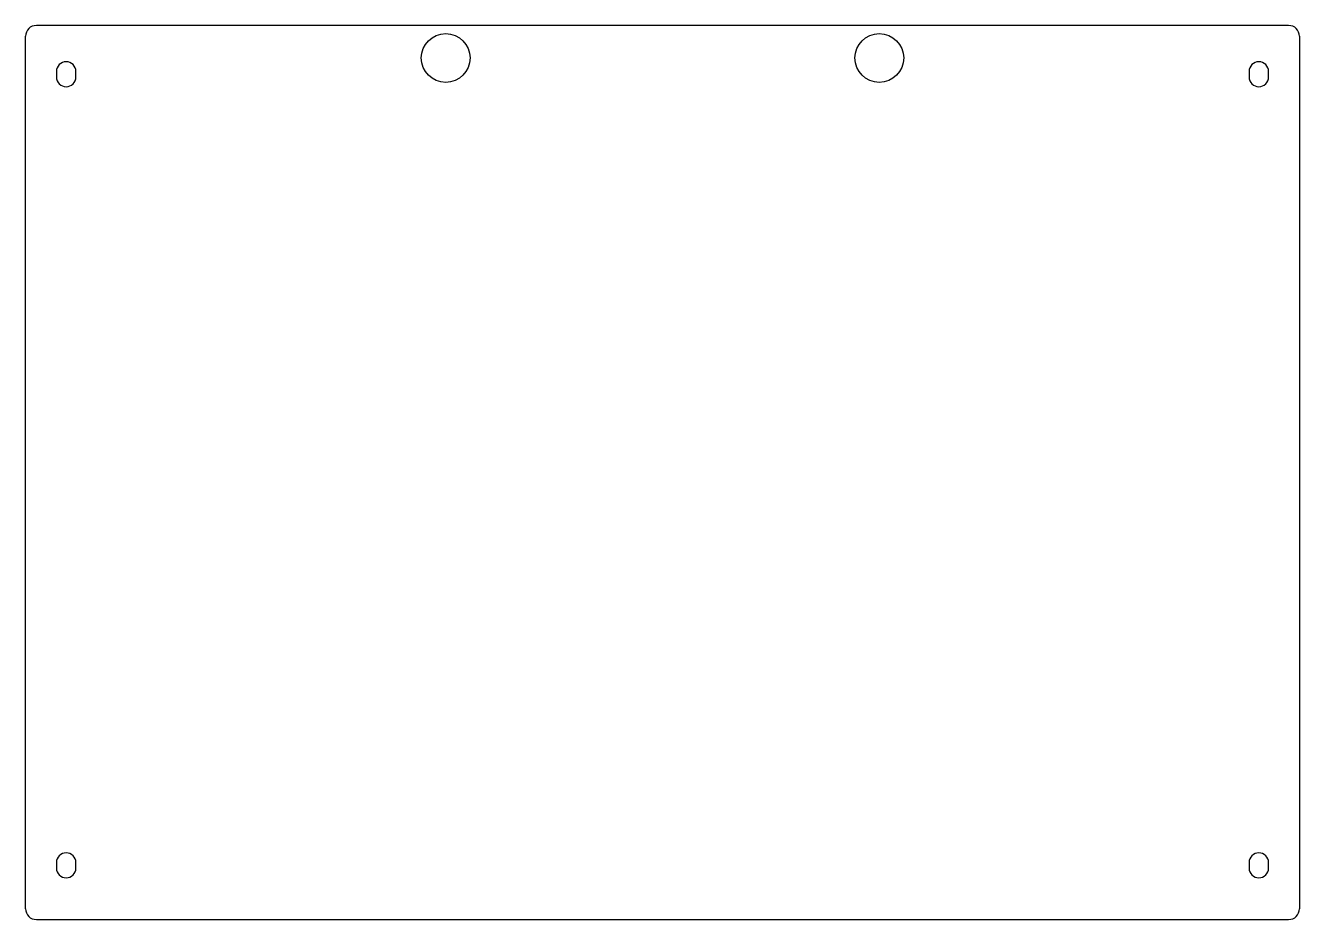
# Model space of a CAD drawing. Header units: millimetres. Extents: x -118 to 118, y -83 to 82.
import ezdxf

# ---------------------------------------------------------------- set-up
doc = ezdxf.new("R2010")
doc.units = ezdxf.units.MM

msp = doc.modelspace()

# ---------------------------------------------------------------- linework, layer by layer
at = {"color": 7, "linetype": 'Continuous', "lineweight": 25}
for p, q in [((115.53, 82.5), (-115.53, 82.5)), ((-117.53, -80.5), (-117.53, 80.5)), ((117.53, 80.5), (117.53, -80.5)), ((-111.83, 74), (-111.83, 73)), ((-108.23, 73), (-108.23, 74)), ((108.23, 74), (108.23, 73)), ((111.83, 73), (111.83, 74)), ((-111.83, -72), (-111.83, -73)), ((-108.23, -73), (-108.23, -72)), ((108.23, -72), (108.23, -73)), ((111.83, -73), (111.83, -72)), ((-115.53, -82.5), (115.53, -82.5))]:
    msp.add_line(p, q, dxfattribs=at)
for centre in [(-40, 76.5), (40, 76.5)]:
    msp.add_circle(centre, 4.5, dxfattribs=at)
for centre, radius, start, end in [((-115.53, 80.5), 2, 90, 180), ((115.53, 80.5), 2, 0, 90), ((-110.03, 74), 1.8, 0, 180), ((110.03, 74), 1.8, 0, 180), ((-110.03, 73), 1.8, 180, 0), ((110.03, 73), 1.8, 180, 0), ((-110.03, -72), 1.8, 0, 180), ((110.03, -72), 1.8, 0, 180), ((-110.03, -73), 1.8, 180, 0), ((110.03, -73), 1.8, 180, 0), ((-115.53, -80.5), 2, 180, 270), ((115.53, -80.5), 2, 270, 0)]:
    msp.add_arc(centre, radius, start, end, dxfattribs=at)

doc.saveas('drawing.dxf')
